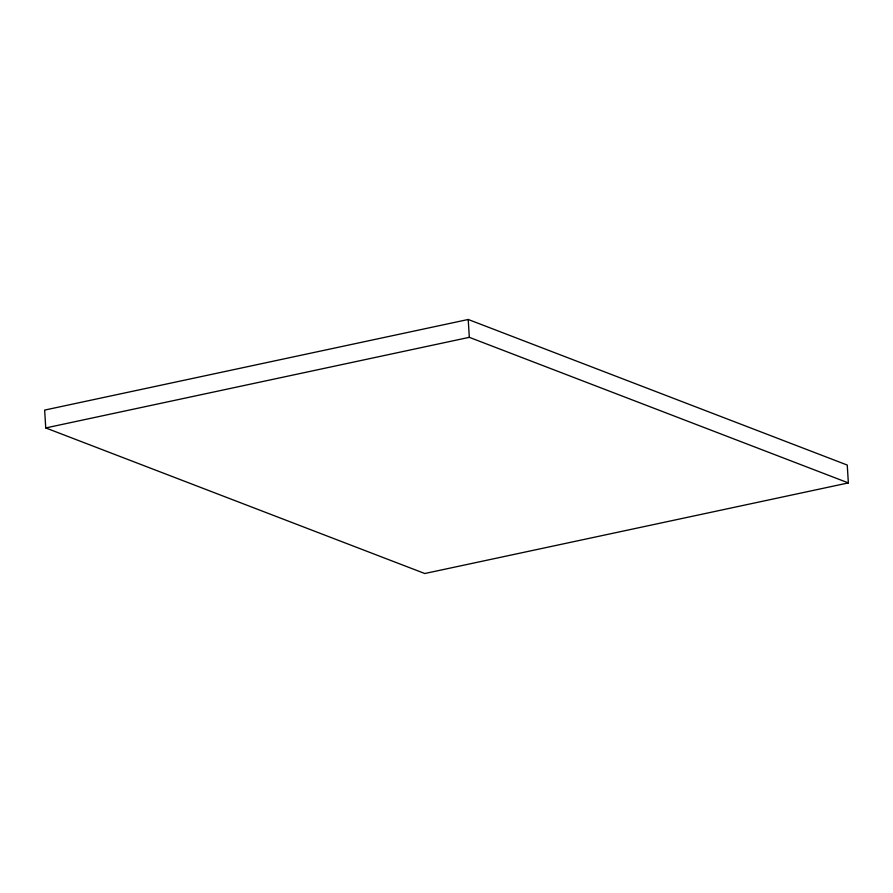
<?xml version="1.0" encoding="UTF-8"?>
<svg xmlns="http://www.w3.org/2000/svg" width="893" height="893" viewBox="0 0 893 893"><rect width="100%" height="100%" fill="white"/><g stroke="black" fill="none" stroke-linecap="round" stroke-linejoin="round"><path stroke-width="1.34" d="M468.222 319.482L44.65 410.088L45.744 427.937L424.778 573.518L848.35 482.912L847.256 465.063L468.222 319.482L469.316 337.331L848.35 482.912M45.744 427.937L469.316 337.331"/></g></svg>
